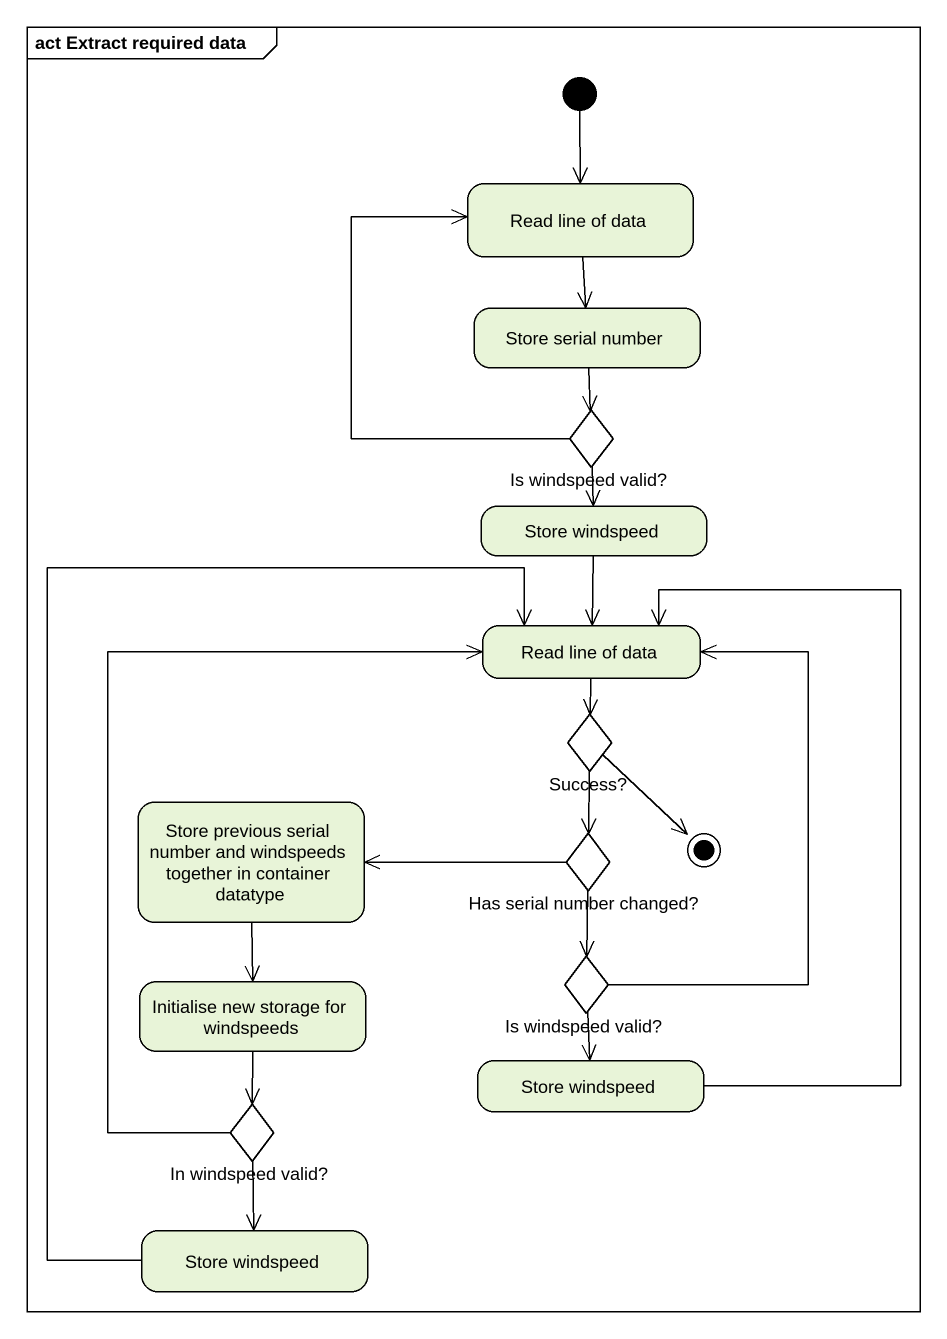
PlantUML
@startuml
mainframe act Extract required data
hide empty description
state "Read line of data" as Read_line_of_data
state "Store serial number" as Store_serial_number
state "Is windspeed valid?" as Is_windspeed_valid <<choice>>
state "Store windspeed" as Store_windspeed
state "Read line of data" as Read_line_of_data_2
state "Success?" as Success <<choice>>
state "Store previous serial number and windspeeds together in container datatype" as Store_previous_serial
state "Has serial number changed?" as Has_serial_number_changed <<choice>>
state "Initialise new storage for windspeeds" as Initialise_new_storage_for
state "Is windspeed valid?" as Is_windspeed_valid_2 <<choice>>
state "Store windspeed" as Store_windspeed_2
state "In windspeed valid?" as In_windspeed_valid <<choice>>
state "Store windspeed" as Store_windspeed_3
[*] --> Read_line_of_data
Read_line_of_data --> Store_serial_number
Store_serial_number --> Is_windspeed_valid
Is_windspeed_valid -up-> Read_line_of_data
Is_windspeed_valid --> Store_windspeed
Store_windspeed --> Read_line_of_data_2
Read_line_of_data_2 --> Success
Success --> Has_serial_number_changed
Store_previous_serial --> Initialise_new_storage_for
Has_serial_number_changed -left-> Store_previous_serial
Has_serial_number_changed --> Is_windspeed_valid_2
Initialise_new_storage_for --> In_windspeed_valid
Is_windspeed_valid_2 -up-> Read_line_of_data_2
Is_windspeed_valid_2 --> Store_windspeed_2
Store_windspeed_2 -up-> Read_line_of_data_2
In_windspeed_valid -up-> Read_line_of_data_2
In_windspeed_valid --> Store_windspeed_3
Store_windspeed_3 -up-> Read_line_of_data_2
Success --> [*]
@enduml
